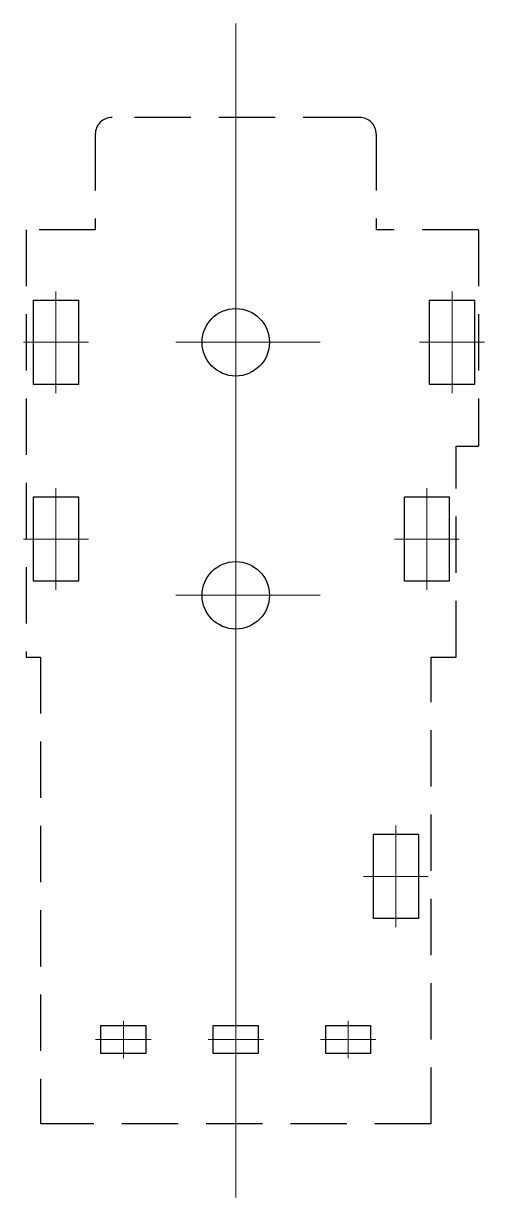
# Model space of a CAD drawing. Header units: inches. Extents: x 20.6 to 28.9, y 4.9 to 25.8.
import ezdxf

# ---------------------------------------------------------------- set-up
doc = ezdxf.new("R2010")
doc.units = ezdxf.units.IN
doc.header["$MEASUREMENT"] = 0
for name, pattern in [('CENTER', [50.8, 31.75, -6.35, 6.35, -6.35]), ('CENTERX2', [101.6, 63.5, -12.7, 12.7, -12.7]), ('DASHEDX2', [1.5, 1, -0.5])]:
    doc.linetypes.add(name, pattern=pattern)
doc.layers.add('CEN', color=1, linetype='CENTERX2', lineweight=15)
doc.layers.add('CENTER', color=1, linetype='CENTER', lineweight=13)
doc.layers.add('MARK', color=5, linetype='Continuous')

msp = doc.modelspace()

# ---------------------------------------------------------------- linework, layer by layer
for p, q in [((20.823, 20.906), (21.623, 20.906)), ((20.823, 19.406), (20.823, 20.906)), ((21.623, 20.906), (21.623, 19.406)), ((27.873, 20.906), (28.673, 20.906)), ((27.873, 19.406), (27.873, 20.906)), ((28.673, 20.906), (28.673, 19.406)), ((21.623, 19.406), (20.823, 19.406)), ((28.673, 19.406), (27.873, 19.406)), ((20.823, 17.406), (21.623, 17.406)), ((20.823, 15.906), (20.823, 17.406)), ((21.623, 17.406), (21.623, 15.906)), ((27.423, 17.406), (28.223, 17.406)), ((27.423, 15.906), (27.423, 17.406)), ((28.223, 17.406), (28.223, 15.906)), ((21.623, 15.906), (20.823, 15.906)), ((28.223, 15.906), (27.423, 15.906)), ((26.873, 11.406), (27.673, 11.406)), ((26.873, 9.906), (26.873, 11.406)), ((27.673, 11.406), (27.673, 9.906)), ((27.673, 9.906), (26.873, 9.906)), ((22.023, 8.006), (22.823, 8.006)), ((22.023, 7.506), (22.023, 8.006)), ((22.823, 8.006), (22.823, 7.506)), ((24.023, 8.006), (24.823, 8.006)), ((24.023, 7.506), (24.023, 8.006)), ((24.823, 8.006), (24.823, 7.506)), ((26.023, 8.006), (26.823, 8.006)), ((26.023, 7.506), (26.023, 8.006)), ((26.823, 8.006), (26.823, 7.506)), ((22.823, 7.506), (22.023, 7.506)), ((24.823, 7.506), (24.023, 7.506)), ((26.823, 7.506), (26.023, 7.506))]:
    msp.add_line(p, q)
for centre in [(24.423, 20.156), (24.423, 15.656)]:
    msp.add_circle(centre, 0.6)
at = {"layer": 'CEN', "color": 1, "linetype": 'CENTER'}
for p, q in [((24.423, 25.826), (24.423, 4.946)), ((24.423, 25.826), (24.423, 4.946)), ((23.356, 20.156), (25.925, 20.156)), ((23.356, 15.656), (25.925, 15.656))]:
    msp.add_line(p, q, dxfattribs=at)
at = {"layer": 'CENTER'}
for p, q in [((21.223, 21.061), (21.223, 19.252)), ((28.273, 21.061), (28.273, 19.252)), ((20.645, 20.156), (21.8, 20.156)), ((27.695, 20.156), (28.85, 20.156)), ((21.223, 17.561), (21.223, 15.752)), ((27.823, 17.561), (27.823, 15.752)), ((20.645, 16.656), (21.8, 16.656)), ((27.245, 16.656), (28.4, 16.656)), ((27.273, 11.561), (27.273, 9.752)), ((26.695, 10.656), (27.85, 10.656)), ((22.423, 8.087), (22.423, 7.425)), ((24.423, 8.087), (24.423, 7.425)), ((26.423, 8.087), (26.423, 7.425)), ((21.929, 7.756), (22.916, 7.756)), ((23.929, 7.756), (24.916, 7.756)), ((25.929, 7.756), (26.916, 7.756))]:
    msp.add_line(p, q, dxfattribs=at)
at = {"layer": 'MARK', "linetype": 'DASHEDX2'}
for p, q in [((26.623, 24.156), (22.223, 24.156)), ((21.923, 23.856), (21.923, 22.156)), ((26.923, 23.856), (26.923, 22.156)), ((21.923, 22.156), (20.693, 22.156)), ((20.693, 22.156), (20.693, 14.556)), ((28.743, 22.156), (26.923, 22.156)), ((28.743, 22.156), (28.743, 18.306)), ((28.343, 18.306), (28.743, 18.306)), ((28.343, 14.556), (28.343, 18.306)), ((20.693, 14.556), (20.948, 14.556)), ((20.948, 14.556), (20.948, 6.256)), ((27.898, 14.556), (28.343, 14.556)), ((27.898, 6.256), (27.898, 14.556)), ((27.898, 6.256), (20.948, 6.256))]:
    msp.add_line(p, q, dxfattribs=at)
for centre, start, end in [((22.223, 23.856), 90, 180), ((26.623, 23.856), 0, 90)]:
    msp.add_arc(centre, 0.3, start, end, dxfattribs=at)

doc.saveas('drawing.dxf')
